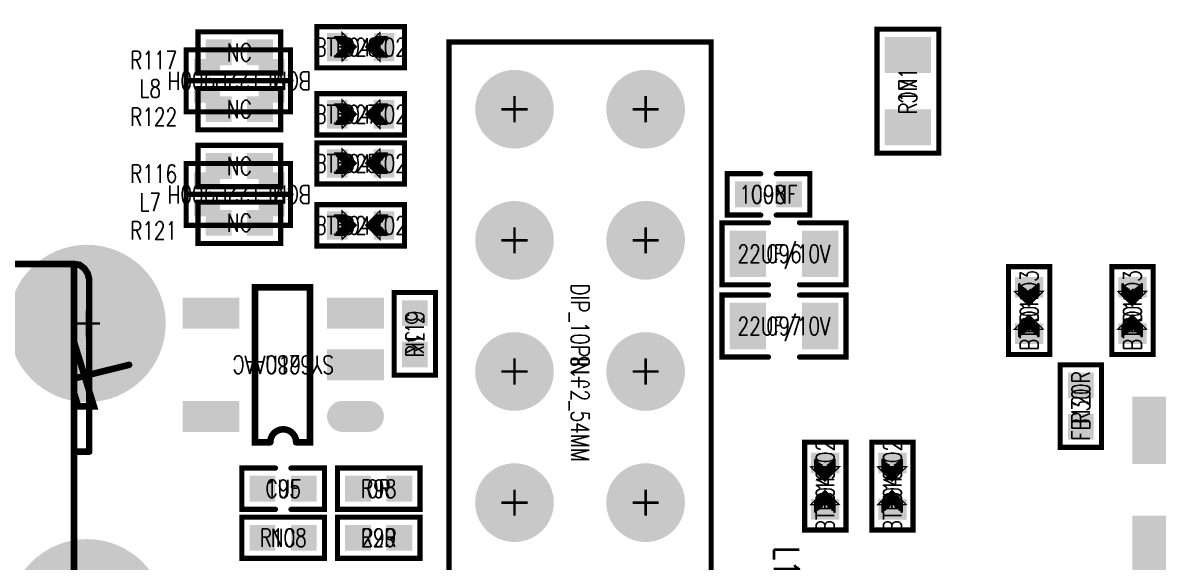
# Model space of a CAD drawing. Extents: x -4 to 157, y -7 to 87.
# Drawn here: x 94.95 to 116.95, y 5.32 to 15.78 of the extents above; entities that cross this region are included whole.
import ezdxf
from ezdxf.enums import TextEntityAlignment as Align

# ---------------------------------------------------------------- set-up
doc = ezdxf.new("R2010")
doc.units = 0
doc.linetypes.add('TRMIDX_0', pattern=[2, 1, 1])
doc.linetypes.add('TRMIDX_1', pattern=[2, 1, 1])
for name, color, linetype in [('ATTRIBUTE_01', 130, 'CONTINUOUS'), ('DRIL_PLTE_THRU_01', 3, 'CONTINUOUS'), ('DRIL_PLTE_THRU_02', 171, 'CONTINUOUS'), ('DRIL_PLTE_THRU_03', 222, 'CONTINUOUS'), ('DRIL_PLTE_THRU_04', 2, 'CONTINUOUS'), ('DRIL_SYMBOL', 254, 'CONTINUOUS'), ('PADS_BOT', 56, 'CONTINUOUS'), ('PADS_INNER', 96, 'CONTINUOUS'), ('PADS_TOP', 96, 'CONTINUOUS'), ('PART_NAME_126', 6, 'CONTINUOUS'), ('PART_TOP_2DLINE_00', 255, 'CONTINUOUS'), ('PART_TOP_2DLINE_126', 255, 'CONTINUOUS'), ('PART_TOP_COPPER_01', 255, 'CONTINUOUS')]:
    doc.layers.add(name, color=color, linetype=linetype)
doc.styles.add('W0$05', font='simplex', dxfattribs={"width": 0.75})
doc.styles.add('W0$1', font='simplex', dxfattribs={"width": 0.75})

# ---------------------------------------------------------------- blocks, each defined once
blk = doc.blocks.new('SMOOTH_0$1')
at = {"const_width": 0.05}
blk.add_lwpolyline([(-0.025, 0, 1), (0.025, 0, 1)], format="xyb", close=True, dxfattribs=at)
blk = doc.blocks.new('PART_BODY_TOP_255')
at = {"layer": 'PART_TOP_2DLINE_126', "const_width": 0.1}
for points in [[(-0.15, 0.4), (-0.8, 0.4), (-0.8, -0.4), (-0.15, -0.4)], [(0.15, -0.4), (0.8, -0.4), (0.8, 0.4), (0.15, 0.4)]]:
    blk.add_lwpolyline(points, dxfattribs=at)
at = {"layer": 'PART_TOP_2DLINE_126'}
for p in [(-0.8, 0.4), (-0.15, 0.4), (0.15, 0.4), (0.8, 0.4), (-0.8, -0.4), (-0.15, -0.4), (0.15, -0.4), (0.8, -0.4)]:
    blk.add_blockref('SMOOTH_0$1', p, dxfattribs=at)
blk = doc.blocks.new('DRIL_HOLE_0')
blk.add_lwpolyline([(0, 0, 1), (0, 0, 1)], format="xyb", close=True)
blk = doc.blocks.new('PAD_0')
blk.add_lwpolyline([(0, 0, 1), (0, 0, 1)], format="xyb", close=True)
blk = doc.blocks.new('PAD_11')
at = {"const_width": 0.5}
blk.add_lwpolyline([(-0.25, 0), (0.25, 0)], dxfattribs=at)
blk = doc.blocks.new('STK_TOP_8')
at = {"layer": 'DRIL_PLTE_THRU_01'}
blk.add_blockref('DRIL_HOLE_0', (0, 0), dxfattribs=at)
at = {"layer": 'DRIL_PLTE_THRU_02'}
blk.add_blockref('DRIL_HOLE_0', (0, 0), dxfattribs=at)
at = {"layer": 'DRIL_PLTE_THRU_03'}
blk.add_blockref('DRIL_HOLE_0', (0, 0), dxfattribs=at)
at = {"layer": 'DRIL_PLTE_THRU_04'}
blk.add_blockref('DRIL_HOLE_0', (0, 0), dxfattribs=at)
at = {"layer": 'PADS_BOT'}
blk.add_blockref('PAD_0', (0, 0), dxfattribs=at)
at = {"layer": 'PADS_INNER'}
blk.add_blockref('PAD_0', (0, 0), dxfattribs=at)
at = {"layer": 'PADS_TOP'}
blk.add_blockref('PAD_11', (0, 0), dxfattribs=at)
blk = doc.blocks.new('SYM_TOP_6')
for name, p in [('PART_BODY_TOP_255', (0, 0)), ('STK_TOP_8', (-0.4, 0)), ('STK_TOP_8', (0.4, 0))]:
    blk.add_blockref(name, p)
blk = doc.blocks.new('PART_TOP_145')
blk.add_blockref('SYM_TOP_6', (0, 0))
at = {"layer": 'ATTRIBUTE_01', "style": 'W0$05', "width": 0.75}
blk.add_text('1UF', height=0.35, dxfattribs=at).set_placement((0, 0), align=Align.MIDDLE_CENTER)
at = {"layer": 'PART_NAME_126', "style": 'W0$05', "width": 0.75}
blk.add_text('C95', height=0.35, dxfattribs=at).set_placement((0, 0), align=Align.MIDDLE_CENTER)
blk = doc.blocks.new('PART_BODY_TOP_258')
at = {"layer": 'PART_TOP_2DLINE_126', "const_width": 0.1}
for points in [[(-0.3, 0.6), (-1.2, 0.6), (-1.2, -0.6), (-0.3, -0.6)], [(0.3, -0.6), (1.2, -0.6), (1.2, 0.6), (0.3, 0.6)]]:
    blk.add_lwpolyline(points, dxfattribs=at)
at = {"layer": 'PART_TOP_2DLINE_126'}
for p in [(-1.2, 0.6), (-0.3, 0.6), (0.3, 0.6), (1.2, 0.6), (-1.2, -0.6), (-0.3, -0.6), (0.3, -0.6), (1.2, -0.6)]:
    blk.add_blockref('SMOOTH_0$1', p, dxfattribs=at)
blk = doc.blocks.new('PAD_14')
at = {"const_width": 0.7}
blk.add_lwpolyline([(-0.45, 0), (0.45, 0)], dxfattribs=at)
blk = doc.blocks.new('STK_TOP_11')
at = {"layer": 'DRIL_PLTE_THRU_01'}
blk.add_blockref('DRIL_HOLE_0', (0, 0), dxfattribs=at)
at = {"layer": 'DRIL_PLTE_THRU_02'}
blk.add_blockref('DRIL_HOLE_0', (0, 0), dxfattribs=at)
at = {"layer": 'DRIL_PLTE_THRU_03'}
blk.add_blockref('DRIL_HOLE_0', (0, 0), dxfattribs=at)
at = {"layer": 'DRIL_PLTE_THRU_04'}
blk.add_blockref('DRIL_HOLE_0', (0, 0), dxfattribs=at)
at = {"layer": 'PADS_BOT'}
blk.add_blockref('PAD_0', (0, 0), dxfattribs=at)
at = {"layer": 'PADS_INNER'}
blk.add_blockref('PAD_0', (0, 0), dxfattribs=at)
at = {"layer": 'PADS_TOP', "rotation": 90}
blk.add_blockref('PAD_14', (0, 0), dxfattribs=at)
blk = doc.blocks.new('SYM_TOP_9')
for name, p in [('STK_TOP_11', (-0.7, 0)), ('STK_TOP_11', (0.7, 0)), ('PART_BODY_TOP_258', (0, 0))]:
    blk.add_blockref(name, p)
blk = doc.blocks.new('PART_TOP_146')
blk.add_blockref('SYM_TOP_9', (0, 0))
at = {"layer": 'ATTRIBUTE_01', "style": 'W0$05', "width": 0.75}
blk.add_text('22UF/10V', height=0.35, dxfattribs=at).set_placement((0, 0), align=Align.MIDDLE_CENTER)
at = {"layer": 'PART_NAME_126', "style": 'W0$05', "width": 0.75}
blk.add_text('C96', height=0.35, dxfattribs=at).set_placement((0, 0), align=Align.MIDDLE_CENTER)
blk = doc.blocks.new('PART_TOP_147')
blk.add_blockref('SYM_TOP_9', (0, 0))
at = {"layer": 'ATTRIBUTE_01', "style": 'W0$05', "width": 0.75}
blk.add_text('22UF/10V', height=0.35, dxfattribs=at).set_placement((0, 0), align=Align.MIDDLE_CENTER)
at = {"layer": 'PART_NAME_126', "style": 'W0$05', "width": 0.75}
blk.add_text('C97', height=0.35, dxfattribs=at).set_placement((0, 0), align=Align.MIDDLE_CENTER)
blk = doc.blocks.new('PART_TOP_148')
blk.add_blockref('SYM_TOP_6', (0, 0))
at = {"layer": 'ATTRIBUTE_01', "style": 'W0$05', "width": 0.75}
blk.add_text('100NF', height=0.35, dxfattribs=at).set_placement((0, 0), align=Align.MIDDLE_CENTER)
at = {"layer": 'PART_NAME_126', "style": 'W0$05', "width": 0.75}
blk.add_text('C98', height=0.35, dxfattribs=at).set_placement((0, 0), align=Align.MIDDLE_CENTER)
blk = doc.blocks.new('SMOOTH_0$0254')
at = {"const_width": 0.0127}
blk.add_lwpolyline([(-0.00635, 0, 1), (0.00635, 0, 1)], format="xyb", close=True, dxfattribs=at)
blk = doc.blocks.new('SMOOTH_0$0508')
at = {"const_width": 0.0254}
blk.add_lwpolyline([(-0.0127, 0, 1), (0.0127, 0, 1)], format="xyb", close=True, dxfattribs=at)
blk = doc.blocks.new('PART_BODY_TOP_264')
at = {"layer": 'PART_TOP_2DLINE_126', "const_width": 0.1}
blk.add_lwpolyline([(0.85, -0.4), (0.85, 0.4), (-0.85, 0.4), (-0.85, -0.4)], close=True, dxfattribs=at)
at = {"layer": 'PART_TOP_COPPER_01', "linetype": 'TRMIDX_0', "const_width": 0.0254}
for points in [[(-0.3556, -0.2667), (-0.08255, 0.00635), (-0.36195, 0.28575), (-0.36195, -0.254), (-0.3556, -0.254)], [(-0.3048, -0.1651), (-0.1397, 0), (-0.31115, 0.17145), (-0.31115, -0.1524), (-0.3048, -0.1524)]]:
    blk.add_lwpolyline(points, close=True, dxfattribs=at)
at = {"layer": 'PART_TOP_COPPER_01', "linetype": 'TRMIDX_1', "const_width": 0.0254}
for points in [[(0.3683, 0.2794), (0.09525, 0.00635), (0.37465, -0.27305), (0.37465, 0.2667), (0.3683, 0.2667)], [(0.3175, 0.1778), (0.1524, 0.0127), (0.32385, -0.15875), (0.32385, 0.1651), (0.3175, 0.1651)]]:
    blk.add_lwpolyline(points, close=True, dxfattribs=at)
at = {"layer": 'PART_TOP_COPPER_01', "linetype": 'TRMIDX_0', "const_width": 0.0508}
for points in [[(-0.3048, 0.1905), (-0.4953, 0.1905)], [(-0.2667, 0.1524), (-0.4572, 0.1524)], [(-0.2413, 0.1143), (-0.4318, 0.1143)], [(-0.2159, 0.0889), (-0.4064, 0.0889)], [(-0.1905, 0.0635), (-0.381, 0.0635)], [(-0.1524, 0.0381), (-0.3429, 0.0381)], [(-0.1397, -0.0127), (-0.3302, -0.0127)], [(-0.127, 0.0127), (-0.3175, 0.0127)], [(-0.3048, -0.1778), (-0.4953, -0.1778)], [(-0.2667, -0.1397), (-0.4572, -0.1397)], [(-0.2286, -0.1016), (-0.4191, -0.1016)], [(-0.2032, -0.0635), (-0.3937, -0.0635)], [(-0.1651, -0.0381), (-0.3556, -0.0381)]]:
    blk.add_lwpolyline(points, dxfattribs=at)
at = {"layer": 'PART_TOP_COPPER_01', "linetype": 'TRMIDX_1', "const_width": 0.0508}
for points in [[(0.1397, 0), (0.3302, 0)], [(0.1524, 0.0254), (0.3429, 0.0254)], [(0.1651, -0.0254), (0.3556, -0.0254)], [(0.1778, 0.0508), (0.3683, 0.0508)], [(0.2159, 0.0762), (0.4064, 0.0762)], [(0.2413, 0.1143), (0.4318, 0.1143)], [(0.2794, 0.1524), (0.4699, 0.1524)], [(0.3175, 0.1905), (0.508, 0.1905)], [(0.2032, -0.0508), (0.3937, -0.0508)], [(0.2286, -0.0762), (0.4191, -0.0762)], [(0.254, -0.1016), (0.4445, -0.1016)], [(0.2794, -0.1397), (0.4699, -0.1397)], [(0.3175, -0.1778), (0.508, -0.1778)]]:
    blk.add_lwpolyline(points, dxfattribs=at)
at = {"layer": 'PART_TOP_2DLINE_126'}
for p in [(-0.85, 0.4), (0.85, 0.4), (-0.85, -0.4), (0.85, -0.4)]:
    blk.add_blockref('SMOOTH_0$1', p, dxfattribs=at)
at = {"layer": 'PART_TOP_COPPER_01'}
for name, p in [('SMOOTH_0$0254', (-0.36195, 0.28575)), ('SMOOTH_0$0254', (0.3683, 0.2794)), ('SMOOTH_0$0254', (0.3683, 0.2667)), ('SMOOTH_0$0254', (0.37465, 0.2667)), ('SMOOTH_0$0508', (-0.4953, 0.1905)), ('SMOOTH_0$0508', (-0.4572, 0.1524)), ('SMOOTH_0$0508', (-0.4318, 0.1143)), ('SMOOTH_0$0508', (-0.4064, 0.0889)), ('SMOOTH_0$0508', (-0.381, 0.0635)), ('SMOOTH_0$0508', (-0.3429, 0.0381)), ('SMOOTH_0$0508', (-0.3302, -0.0127)), ('SMOOTH_0$0508', (-0.3175, 0.0127)), ('SMOOTH_0$0508', (-0.3048, 0.1905)), ('SMOOTH_0$0254', (-0.31115, 0.17145)), ('SMOOTH_0$0508', (-0.2667, 0.1524)), ('SMOOTH_0$0508', (-0.2413, 0.1143)), ('SMOOTH_0$0508', (-0.2159, 0.0889)), ('SMOOTH_0$0508', (-0.1905, 0.0635)), ('SMOOTH_0$0508', (-0.1524, 0.0381)), ('SMOOTH_0$0508', (-0.1397, -0.0127)), ('SMOOTH_0$0508', (-0.127, 0.0127)), ('SMOOTH_0$0254', (-0.1397, 0)), ('SMOOTH_0$0254', (-0.08255, 0.00635)), ('SMOOTH_0$0254', (0.09525, 0.00635)), ('SMOOTH_0$0508', (0.1397, 0)), ('SMOOTH_0$0508', (0.1524, 0.0254)), ('SMOOTH_0$0254', (0.1524, 0.0127)), ('SMOOTH_0$0508', (0.1651, -0.0254)), ('SMOOTH_0$0508', (0.1778, 0.0508)), ('SMOOTH_0$0508', (0.2159, 0.0762)), ('SMOOTH_0$0508', (0.2413, 0.1143)), ('SMOOTH_0$0508', (0.2794, 0.1524)), ('SMOOTH_0$0508', (0.3175, 0.1905)), ('SMOOTH_0$0254', (0.3175, 0.1778)), ('SMOOTH_0$0254', (0.3175, 0.1651)), ('SMOOTH_0$0508', (0.3302, 0)), ('SMOOTH_0$0254', (0.32385, 0.1651)), ('SMOOTH_0$0508', (0.3429, 0.0254)), ('SMOOTH_0$0508', (0.3556, -0.0254)), ('SMOOTH_0$0508', (0.3683, 0.0508)), ('SMOOTH_0$0508', (0.4064, 0.0762)), ('SMOOTH_0$0508', (0.4318, 0.1143)), ('SMOOTH_0$0508', (0.4699, 0.1524)), ('SMOOTH_0$0508', (0.508, 0.1905)), ('SMOOTH_0$0508', (-0.4953, -0.1778)), ('SMOOTH_0$0508', (-0.4572, -0.1397)), ('SMOOTH_0$0508', (-0.4191, -0.1016)), ('SMOOTH_0$0508', (-0.3937, -0.0635)), ('SMOOTH_0$0508', (-0.3556, -0.0381)), ('SMOOTH_0$0508', (-0.3048, -0.1778)), ('SMOOTH_0$0254', (-0.31115, -0.1524)), ('SMOOTH_0$0254', (-0.3048, -0.1524)), ('SMOOTH_0$0254', (-0.3048, -0.1651)), ('SMOOTH_0$0508', (-0.2667, -0.1397)), ('SMOOTH_0$0508', (-0.2286, -0.1016)), ('SMOOTH_0$0508', (-0.2032, -0.0635)), ('SMOOTH_0$0508', (-0.1651, -0.0381)), ('SMOOTH_0$0508', (0.2032, -0.0508)), ('SMOOTH_0$0508', (0.2286, -0.0762)), ('SMOOTH_0$0508', (0.254, -0.1016)), ('SMOOTH_0$0508', (0.2794, -0.1397)), ('SMOOTH_0$0508', (0.3175, -0.1778)), ('SMOOTH_0$0254', (0.32385, -0.15875)), ('SMOOTH_0$0508', (0.3937, -0.0508)), ('SMOOTH_0$0508', (0.4191, -0.0762)), ('SMOOTH_0$0508', (0.4445, -0.1016)), ('SMOOTH_0$0508', (0.4699, -0.1397)), ('SMOOTH_0$0508', (0.508, -0.1778)), ('SMOOTH_0$0254', (-0.36195, -0.254)), ('SMOOTH_0$0254', (-0.3556, -0.254)), ('SMOOTH_0$0254', (-0.3556, -0.2667)), ('SMOOTH_0$0254', (0.37465, -0.27305))]:
    blk.add_blockref(name, p, dxfattribs=at)
blk = doc.blocks.new('PAD_18')
at = {"const_width": 0.4}
blk.add_lwpolyline([(-0.275, 0), (0.275, 0)], dxfattribs=at)
blk = doc.blocks.new('STK_TOP_20')
at = {"layer": 'DRIL_PLTE_THRU_01'}
blk.add_blockref('DRIL_HOLE_0', (0, 0), dxfattribs=at)
at = {"layer": 'DRIL_PLTE_THRU_02'}
blk.add_blockref('DRIL_HOLE_0', (0, 0), dxfattribs=at)
at = {"layer": 'DRIL_PLTE_THRU_03'}
blk.add_blockref('DRIL_HOLE_0', (0, 0), dxfattribs=at)
at = {"layer": 'DRIL_PLTE_THRU_04'}
blk.add_blockref('DRIL_HOLE_0', (0, 0), dxfattribs=at)
at = {"layer": 'PADS_BOT'}
blk.add_blockref('PAD_0', (0, 0), dxfattribs=at)
at = {"layer": 'PADS_INNER'}
blk.add_blockref('PAD_0', (0, 0), dxfattribs=at)
at = {"layer": 'PADS_TOP', "rotation": 90}
blk.add_blockref('PAD_18', (0, 0), dxfattribs=at)
blk = doc.blocks.new('SYM_TOP_15')
for name, p in [('PART_BODY_TOP_264', (0, 0)), ('STK_TOP_20', (-0.45, 0)), ('STK_TOP_20', (0.45, 0))]:
    blk.add_blockref(name, p)
blk = doc.blocks.new('PART_TOP_161')
blk.add_blockref('SYM_TOP_15', (0, 0))
at = {"layer": 'ATTRIBUTE_01', "style": 'W0$05', "width": 0.75}
blk.add_text('BTR04G02', height=0.35, dxfattribs=at).set_placement((0, 0), align=Align.MIDDLE_CENTER)
at = {"layer": 'PART_NAME_126', "style": 'W0$05', "width": 0.75}
blk.add_text('D18', height=0.35, dxfattribs=at).set_placement((0, 0), align=Align.MIDDLE_CENTER)
blk = doc.blocks.new('PART_TOP_162')
blk.add_blockref('SYM_TOP_15', (0, 0))
at = {"layer": 'ATTRIBUTE_01', "style": 'W0$05', "width": 0.75}
blk.add_text('BTR04G02', height=0.35, dxfattribs=at).set_placement((0, 0), align=Align.MIDDLE_CENTER)
at = {"layer": 'PART_NAME_126', "style": 'W0$05', "width": 0.75}
blk.add_text('D19', height=0.35, dxfattribs=at).set_placement((0, 0), align=Align.MIDDLE_CENTER)
blk = doc.blocks.new('PART_TOP_167')
blk.add_blockref('SYM_TOP_15', (0, 0))
at = {"layer": 'ATTRIBUTE_01', "style": 'W0$05', "width": 0.75}
blk.add_text('BTR04G02', height=0.35, dxfattribs=at).set_placement((0, 0), align=Align.MIDDLE_CENTER)
at = {"layer": 'PART_NAME_126', "style": 'W0$05', "width": 0.75}
blk.add_text('D24', height=0.35, dxfattribs=at).set_placement((0, 0), align=Align.MIDDLE_CENTER)
blk = doc.blocks.new('PART_TOP_168')
blk.add_blockref('SYM_TOP_15', (0, 0))
at = {"layer": 'ATTRIBUTE_01', "style": 'W0$05', "width": 0.75}
blk.add_text('BTR04G02', height=0.35, dxfattribs=at).set_placement((0, 0), align=Align.MIDDLE_CENTER)
at = {"layer": 'PART_NAME_126', "style": 'W0$05', "width": 0.75}
blk.add_text('D25', height=0.35, dxfattribs=at).set_placement((0, 0), align=Align.MIDDLE_CENTER)
blk = doc.blocks.new('PART_TOP_169')
blk.add_blockref('SYM_TOP_15', (0, 0))
at = {"layer": 'ATTRIBUTE_01', "style": 'W0$05', "width": 0.75}
blk.add_text('BTR04G02', height=0.35, dxfattribs=at).set_placement((0, 0), align=Align.MIDDLE_CENTER)
at = {"layer": 'PART_NAME_126', "style": 'W0$05', "width": 0.75}
blk.add_text('D26', height=0.35, dxfattribs=at).set_placement((0, 0), align=Align.MIDDLE_CENTER)
blk = doc.blocks.new('PART_TOP_170')
blk.add_blockref('SYM_TOP_15', (0, 0))
at = {"layer": 'ATTRIBUTE_01', "style": 'W0$05', "width": 0.75}
blk.add_text('BTR04G02', height=0.35, dxfattribs=at).set_placement((0, 0), align=Align.MIDDLE_CENTER)
at = {"layer": 'PART_NAME_126', "style": 'W0$05', "width": 0.75}
blk.add_text('D27', height=0.35, dxfattribs=at).set_placement((0, 0), align=Align.MIDDLE_CENTER)
blk = doc.blocks.new('PART_TOP_206')
blk.add_blockref('SYM_TOP_15', (0, 0))
at = {"layer": 'ATTRIBUTE_01', "style": 'W0$05', "width": 0.75}
blk.add_text('BTR04D3', height=0.35, dxfattribs=at).set_placement((0, 0), align=Align.MIDDLE_CENTER)
at = {"layer": 'PART_NAME_126', "style": 'W0$05', "width": 0.75}
blk.add_text('ED16', height=0.35, dxfattribs=at).set_placement((0, 0), align=Align.MIDDLE_CENTER)
blk = doc.blocks.new('PART_TOP_208')
blk.add_blockref('SYM_TOP_15', (0, 0))
at = {"layer": 'ATTRIBUTE_01', "style": 'W0$05', "width": 0.75}
blk.add_text('BTR04D3', height=0.35, dxfattribs=at).set_placement((0, 0), align=Align.MIDDLE_CENTER)
at = {"layer": 'PART_NAME_126', "style": 'W0$05', "width": 0.75}
blk.add_text('ED18', height=0.35, dxfattribs=at).set_placement((0, 0), align=Align.MIDDLE_CENTER)
blk = doc.blocks.new('PART_BODY_TOP_280')
at = {"layer": 'PART_TOP_2DLINE_126', "const_width": 0.1}
blk.add_lwpolyline([(-6.4, -2.54), (6.38, -2.54), (6.38, 2.54), (-6.4, 2.54)], close=True, dxfattribs=at)
at = {"layer": 'PART_TOP_2DLINE_126'}
for p in [(-6.4, 2.54), (-6.4, -2.54)]:
    blk.add_blockref('SMOOTH_0$1', p, dxfattribs=at)
blk = doc.blocks.new('DRIL_SYMBOL_0$8999973333')
at = {"layer": 'DRIL_SYMBOL', "const_width": 0.0508}
for points in [[(0, -0.254), (0, 0.254)], [(-0.254, 0), (0.254, 0)]]:
    blk.add_lwpolyline(points, dxfattribs=at)
blk = doc.blocks.new('DRIL_HOLE_0$8999973333')
at = {"const_width": 0.45}
blk.add_lwpolyline([(-0.225, 0, 1), (0.225, 0, 1)], format="xyb", close=True, dxfattribs=at)
blk.add_blockref('DRIL_SYMBOL_0$8999973333', (0, 0))
blk = doc.blocks.new('PAD_3')
at = {"const_width": 0.575004}
blk.add_lwpolyline([(0, -0.287502, 1), (0, 0.287502, 1)], format="xyb", close=True, dxfattribs=at)
blk = doc.blocks.new('PAD_5')
at = {"const_width": 0.762}
blk.add_lwpolyline([(0, -0.381, 1), (0, 0.381, 1)], format="xyb", close=True, dxfattribs=at)
blk = doc.blocks.new('STK_TOP_5')
at = {"layer": 'DRIL_PLTE_THRU_01'}
blk.add_blockref('DRIL_HOLE_0$8999973333', (0, 0), dxfattribs=at)
at = {"layer": 'DRIL_PLTE_THRU_02'}
blk.add_blockref('DRIL_HOLE_0$8999973333', (0, 0), dxfattribs=at)
at = {"layer": 'DRIL_PLTE_THRU_03'}
blk.add_blockref('DRIL_HOLE_0$8999973333', (0, 0), dxfattribs=at)
at = {"layer": 'DRIL_PLTE_THRU_04'}
blk.add_blockref('DRIL_HOLE_0$8999973333', (0, 0), dxfattribs=at)
at = {"layer": 'PADS_BOT'}
blk.add_blockref('PAD_5', (0, 0), dxfattribs=at)
at = {"layer": 'PADS_INNER'}
blk.add_blockref('PAD_3', (0, 0), dxfattribs=at)
at = {"layer": 'PADS_TOP'}
blk.add_blockref('PAD_5', (0, 0), dxfattribs=at)
blk = doc.blocks.new('SYM_TOP_31')
for name, p in [('PART_BODY_TOP_280', (0, 0)), ('STK_TOP_5', (-5.1, 1.27)), ('STK_TOP_5', (-2.56, 1.27)), ('STK_TOP_5', (-0.02, 1.27)), ('STK_TOP_5', (2.52, 1.27)), ('STK_TOP_5', (-5.1, -1.27)), ('STK_TOP_5', (-2.56, -1.27)), ('STK_TOP_5', (-0.02, -1.27)), ('STK_TOP_5', (2.52, -1.27))]:
    blk.add_blockref(name, p)
blk = doc.blocks.new('PART_TOP_226')
blk.add_blockref('SYM_TOP_31', (0, 0))
at = {"layer": 'ATTRIBUTE_01', "style": 'W0$05', "width": 0.75}
blk.add_text('DIP_10PIN-2_54MM', height=0.35, dxfattribs=at).set_placement((0, 0), align=Align.MIDDLE_CENTER)
at = {"layer": 'PART_NAME_126', "style": 'W0$05', "width": 0.75}
blk.add_text('J18', height=0.35, rotation=180, dxfattribs=at).set_placement((-0.01, 0), align=Align.MIDDLE_CENTER)
blk = doc.blocks.new('PAD_60')
at = {"const_width": 1.3}
blk.add_lwpolyline([(-1, 0), (1, 0)], dxfattribs=at)
blk = doc.blocks.new('STK_TOP_55')
at = {"layer": 'DRIL_PLTE_THRU_01'}
blk.add_blockref('DRIL_HOLE_0', (0, 0), dxfattribs=at)
at = {"layer": 'DRIL_PLTE_THRU_02'}
blk.add_blockref('DRIL_HOLE_0', (0, 0), dxfattribs=at)
at = {"layer": 'DRIL_PLTE_THRU_03'}
blk.add_blockref('DRIL_HOLE_0', (0, 0), dxfattribs=at)
at = {"layer": 'DRIL_PLTE_THRU_04'}
blk.add_blockref('DRIL_HOLE_0', (0, 0), dxfattribs=at)
at = {"layer": 'PADS_BOT'}
blk.add_blockref('PAD_0', (0, 0), dxfattribs=at)
at = {"layer": 'PADS_INNER'}
blk.add_blockref('PAD_0', (0, 0), dxfattribs=at)
at = {"layer": 'PADS_TOP', "rotation": 90}
blk.add_blockref('PAD_60', (0, 0), dxfattribs=at)
blk = doc.blocks.new('SYM_TOP_35')
for p in [(6.8, 3.55), (9.1, 3.55)]:
    blk.add_blockref('STK_TOP_55', p)
blk = doc.blocks.new('PART_TOP_231')
blk.add_blockref('SYM_TOP_35', (0, 0))
blk = doc.blocks.new('PART_BODY_TOP_286')
at = {"layer": 'PART_TOP_2DLINE_126', "const_width": 0.1}
blk.add_lwpolyline([(-0.99, -0.6), (-0.99, 0.6), (1.03, 0.6), (1.03, -0.6)], close=True, dxfattribs=at)
blk.add_lwpolyline([(-1, -0.002), (1, -0.002)], dxfattribs=at)
at = {"layer": 'PART_TOP_2DLINE_126'}
for p in [(-0.99, 0.6), (1.03, 0.6), (-1, -0.002), (1, -0.002), (-0.99, -0.6), (1.03, -0.6)]:
    blk.add_blockref('SMOOTH_0$1', p, dxfattribs=at)
blk = doc.blocks.new('PAD_62')
at = {"const_width": 0.3}
blk.add_lwpolyline([(-0.25, 0), (0.25, 0)], dxfattribs=at)
blk = doc.blocks.new('STK_TOP_57')
at = {"layer": 'DRIL_PLTE_THRU_01'}
blk.add_blockref('DRIL_HOLE_0', (0, 0), dxfattribs=at)
at = {"layer": 'DRIL_PLTE_THRU_02'}
blk.add_blockref('DRIL_HOLE_0', (0, 0), dxfattribs=at)
at = {"layer": 'DRIL_PLTE_THRU_03'}
blk.add_blockref('DRIL_HOLE_0', (0, 0), dxfattribs=at)
at = {"layer": 'DRIL_PLTE_THRU_04'}
blk.add_blockref('DRIL_HOLE_0', (0, 0), dxfattribs=at)
at = {"layer": 'PADS_BOT'}
blk.add_blockref('PAD_0', (0, 0), dxfattribs=at)
at = {"layer": 'PADS_INNER'}
blk.add_blockref('PAD_0', (0, 0), dxfattribs=at)
at = {"layer": 'PADS_TOP'}
blk.add_blockref('PAD_62', (0, 0), dxfattribs=at)
blk = doc.blocks.new('SYM_TOP_37')
for name, p in [('PART_BODY_TOP_286', (0, 0)), ('STK_TOP_57', (-0.625, 0.275)), ('STK_TOP_57', (0.625, 0.275)), ('STK_TOP_57', (-0.625, -0.275)), ('STK_TOP_57', (0.625, -0.275))]:
    blk.add_blockref(name, p)
blk = doc.blocks.new('PART_TOP_244')
blk.add_blockref('SYM_TOP_37', (0, 0))
at = {"layer": 'ATTRIBUTE_01', "style": 'W0$05', "width": 0.75}
blk.add_text('BCMF122P900H', height=0.35, dxfattribs=at).set_placement((0, 0), align=Align.MIDDLE_CENTER)
at = {"layer": 'PART_NAME_126', "style": 'W0$05', "width": 0.75}
blk.add_text('L7', height=0.35, rotation=180, dxfattribs=at).set_placement((1.725, 0.15), align=Align.MIDDLE_CENTER)
blk = doc.blocks.new('PART_TOP_245')
blk.add_blockref('SYM_TOP_37', (0, 0))
at = {"layer": 'ATTRIBUTE_01', "style": 'W0$05', "width": 0.75}
blk.add_text('BCMF122P900H', height=0.35, dxfattribs=at).set_placement((0, 0), align=Align.MIDDLE_CENTER)
at = {"layer": 'PART_NAME_126', "style": 'W0$05', "width": 0.75}
blk.add_text('L8', height=0.35, rotation=180, dxfattribs=at).set_placement((1.725, 0.15), align=Align.MIDDLE_CENTER)
blk = doc.blocks.new('PART_BODY_TOP_272')
at = {"layer": 'PART_TOP_2DLINE_126', "const_width": 0.1}
blk.add_lwpolyline([(-0.8, 0.4), (0.8, 0.4), (0.8, -0.4), (-0.8, -0.4)], close=True, dxfattribs=at)
at = {"layer": 'PART_TOP_2DLINE_126'}
for p in [(-0.8, 0.4), (0.8, 0.4), (-0.8, -0.4), (0.8, -0.4)]:
    blk.add_blockref('SMOOTH_0$1', p, dxfattribs=at)
blk = doc.blocks.new('SYM_TOP_23')
for name, p in [('PART_BODY_TOP_272', (0, 0)), ('STK_TOP_8', (-0.4, 0)), ('STK_TOP_8', (0.4, 0))]:
    blk.add_blockref(name, p)
blk = doc.blocks.new('PART_TOP_276')
blk.add_blockref('SYM_TOP_23', (0, 0))
at = {"layer": 'ATTRIBUTE_01', "style": 'W0$05', "width": 0.75}
blk.add_text('NC', height=0.35, dxfattribs=at).set_placement((0, 0), align=Align.MIDDLE_CENTER)
at = {"layer": 'PART_NAME_126', "style": 'W0$05', "width": 0.75}
blk.add_text('R108', height=0.35, dxfattribs=at).set_placement((0, 0), align=Align.MIDDLE_CENTER)
blk = doc.blocks.new('PART_TOP_285')
blk.add_blockref('SYM_TOP_23', (0, 0))
at = {"layer": 'ATTRIBUTE_01', "style": 'W0$05', "width": 0.75}
blk.add_text('NC', height=0.35, dxfattribs=at).set_placement((0, 0), align=Align.MIDDLE_CENTER)
at = {"layer": 'PART_NAME_126', "style": 'W0$05', "width": 0.75}
blk.add_text('R116', height=0.35, dxfattribs=at).set_placement((-1.660014, -0.15), align=Align.MIDDLE_CENTER)
blk = doc.blocks.new('PART_TOP_286')
blk.add_blockref('SYM_TOP_23', (0, 0))
at = {"layer": 'ATTRIBUTE_01', "style": 'W0$05', "width": 0.75}
blk.add_text('NC', height=0.35, dxfattribs=at).set_placement((0, 0), align=Align.MIDDLE_CENTER)
at = {"layer": 'PART_NAME_126', "style": 'W0$05', "width": 0.75}
blk.add_text('R117', height=0.35, dxfattribs=at).set_placement((-1.660014, -0.15), align=Align.MIDDLE_CENTER)
blk = doc.blocks.new('PART_TOP_288')
blk.add_blockref('SYM_TOP_23', (0, 0))
at = {"layer": 'ATTRIBUTE_01', "style": 'W0$05', "width": 0.75}
blk.add_text('3.3K', height=0.35, dxfattribs=at).set_placement((0, 0), align=Align.MIDDLE_CENTER)
at = {"layer": 'PART_NAME_126', "style": 'W0$05', "width": 0.75}
blk.add_text('R119', height=0.35, rotation=180, dxfattribs=at).set_placement((0, 0), align=Align.MIDDLE_CENTER)
blk = doc.blocks.new('PART_TOP_291')
blk.add_blockref('SYM_TOP_23', (0, 0))
at = {"layer": 'ATTRIBUTE_01', "style": 'W0$05', "width": 0.75}
blk.add_text('NC', height=0.35, dxfattribs=at).set_placement((0, 0), align=Align.MIDDLE_CENTER)
at = {"layer": 'PART_NAME_126', "style": 'W0$05', "width": 0.75}
blk.add_text('R121', height=0.35, dxfattribs=at).set_placement((-1.660014, -0.15), align=Align.MIDDLE_CENTER)
blk = doc.blocks.new('PART_TOP_292')
blk.add_blockref('SYM_TOP_23', (0, 0))
at = {"layer": 'ATTRIBUTE_01', "style": 'W0$05', "width": 0.75}
blk.add_text('NC', height=0.35, dxfattribs=at).set_placement((0, 0), align=Align.MIDDLE_CENTER)
at = {"layer": 'PART_NAME_126', "style": 'W0$05', "width": 0.75}
blk.add_text('R122', height=0.35, dxfattribs=at).set_placement((-1.660014, -0.15), align=Align.MIDDLE_CENTER)
blk = doc.blocks.new('PART_BODY_TOP_271')
at = {"layer": 'PART_TOP_2DLINE_126', "const_width": 0.1}
blk.add_lwpolyline([(-1.2, 0.6), (1.2, 0.6), (1.2, -0.6), (-1.2, -0.6)], close=True, dxfattribs=at)
at = {"layer": 'PART_TOP_2DLINE_126'}
for p in [(-1.2, 0.6), (1.2, 0.6), (-1.2, -0.6), (1.2, -0.6)]:
    blk.add_blockref('SMOOTH_0$1', p, dxfattribs=at)
blk = doc.blocks.new('SYM_TOP_22')
for name, p in [('STK_TOP_11', (-0.7, 0)), ('STK_TOP_11', (0.7, 0)), ('PART_BODY_TOP_271', (0, 0))]:
    blk.add_blockref(name, p)
blk = doc.blocks.new('PART_TOP_336')
blk.add_blockref('SYM_TOP_22', (0, 0))
at = {"layer": 'ATTRIBUTE_01', "style": 'W0$05', "width": 0.75}
blk.add_text('NC', height=0.35, dxfattribs=at).set_placement((0, 0), align=Align.MIDDLE_CENTER)
at = {"layer": 'PART_NAME_126', "style": 'W0$05', "width": 0.75}
blk.add_text('R171', height=0.35, rotation=180, dxfattribs=at).set_placement((0, 0), align=Align.MIDDLE_CENTER)
blk = doc.blocks.new('PART_TOP_377')
blk.add_blockref('SYM_TOP_23', (0, 0))
at = {"layer": 'ATTRIBUTE_01', "style": 'W0$05', "width": 0.75}
blk.add_text('FB120R', height=0.35, dxfattribs=at).set_placement((0, 0), align=Align.MIDDLE_CENTER)
at = {"layer": 'PART_NAME_126', "style": 'W0$05', "width": 0.75}
blk.add_text('R30', height=0.35, dxfattribs=at).set_placement((0, 0), align=Align.MIDDLE_CENTER)
blk = doc.blocks.new('PART_TOP_449')
blk.add_blockref('SYM_TOP_23', (0, 0))
at = {"layer": 'ATTRIBUTE_01', "style": 'W0$05', "width": 0.75}
blk.add_text('0R', height=0.35, dxfattribs=at).set_placement((0, 0), align=Align.MIDDLE_CENTER)
at = {"layer": 'PART_NAME_126', "style": 'W0$05', "width": 0.75}
blk.add_text('R98', height=0.35, dxfattribs=at).set_placement((0, 0), align=Align.MIDDLE_CENTER)
blk = doc.blocks.new('PART_TOP_450')
blk.add_blockref('SYM_TOP_23', (0, 0))
at = {"layer": 'ATTRIBUTE_01', "style": 'W0$05', "width": 0.75}
blk.add_text('22R', height=0.35, dxfattribs=at).set_placement((0, 0), align=Align.MIDDLE_CENTER)
at = {"layer": 'PART_NAME_126', "style": 'W0$05', "width": 0.75}
blk.add_text('R99', height=0.35, dxfattribs=at).set_placement((0, 0), align=Align.MIDDLE_CENTER)
blk = doc.blocks.new('SMOOTH_0$127')
at = {"const_width": 0.0635}
blk.add_lwpolyline([(-0.03175, 0, 1), (0.03175, 0, 1)], format="xyb", close=True, dxfattribs=at)
blk = doc.blocks.new('PART_BODY_TOP_302')
at = {"layer": 'PART_TOP_2DLINE_00', "const_width": 0.127}
blk.add_lwpolyline([(-0.25, 1.5, 1), (0.25, 1.5), (0.547, 1.5), (0.547, -1.5), (-0.521, -1.5), (-0.521, 1.5)], format="xyb", close=True, dxfattribs=at)
at = {"layer": 'PART_TOP_2DLINE_00'}
for p in [(-0.521, 1.5), (-0.25, 1.5), (0.25, 1.5), (0.547, 1.5), (-0.521, -1.5), (0.547, -1.5)]:
    blk.add_blockref('SMOOTH_0$127', p, dxfattribs=at)
blk = doc.blocks.new('PAD_81')
at = {"const_width": 0.3}
blk.add_lwpolyline([(-0.25, -0.15), (0.25, -0.15, 1), (0.25, 0.15), (-0.25, 0.15, 1)], format="xyb", close=True, dxfattribs=at)
blk = doc.blocks.new('STK_TOP_79')
at = {"layer": 'DRIL_PLTE_THRU_01'}
blk.add_blockref('DRIL_HOLE_0', (0, 0), dxfattribs=at)
at = {"layer": 'DRIL_PLTE_THRU_02'}
blk.add_blockref('DRIL_HOLE_0', (0, 0), dxfattribs=at)
at = {"layer": 'DRIL_PLTE_THRU_03'}
blk.add_blockref('DRIL_HOLE_0', (0, 0), dxfattribs=at)
at = {"layer": 'DRIL_PLTE_THRU_04'}
blk.add_blockref('DRIL_HOLE_0', (0, 0), dxfattribs=at)
at = {"layer": 'PADS_BOT'}
blk.add_blockref('PAD_0', (0, 0), dxfattribs=at)
at = {"layer": 'PADS_INNER'}
blk.add_blockref('PAD_0', (0, 0), dxfattribs=at)
at = {"layer": 'PADS_TOP'}
blk.add_blockref('PAD_81', (0, 0), dxfattribs=at)
blk = doc.blocks.new('PAD_82')
at = {"const_width": 0.6}
blk.add_lwpolyline([(-0.55, 0), (0.55, 0)], dxfattribs=at)
blk = doc.blocks.new('STK_TOP_80')
at = {"layer": 'DRIL_PLTE_THRU_01'}
blk.add_blockref('DRIL_HOLE_0', (0, 0), dxfattribs=at)
at = {"layer": 'DRIL_PLTE_THRU_02'}
blk.add_blockref('DRIL_HOLE_0', (0, 0), dxfattribs=at)
at = {"layer": 'DRIL_PLTE_THRU_03'}
blk.add_blockref('DRIL_HOLE_0', (0, 0), dxfattribs=at)
at = {"layer": 'DRIL_PLTE_THRU_04'}
blk.add_blockref('DRIL_HOLE_0', (0, 0), dxfattribs=at)
at = {"layer": 'PADS_BOT'}
blk.add_blockref('PAD_0', (0, 0), dxfattribs=at)
at = {"layer": 'PADS_INNER'}
blk.add_blockref('PAD_0', (0, 0), dxfattribs=at)
at = {"layer": 'PADS_TOP'}
blk.add_blockref('PAD_82', (0, 0), dxfattribs=at)
blk = doc.blocks.new('SYM_TOP_53')
for name, p in [('PART_BODY_TOP_302', (0, 0)), ('STK_TOP_79', (-1.4, 1)), ('STK_TOP_80', (1.4, 1)), ('STK_TOP_80', (-1.4, 0)), ('STK_TOP_80', (-1.4, -1)), ('STK_TOP_80', (1.4, -1))]:
    blk.add_blockref(name, p)
blk = doc.blocks.new('PART_TOP_472')
blk.add_blockref('SYM_TOP_53', (0, 0))
at = {"layer": 'ATTRIBUTE_01', "style": 'W0$05', "width": 0.75}
blk.add_text('SY6280AAC', height=0.35, dxfattribs=at).set_placement((0, 0), align=Align.MIDDLE_CENTER)
at = {"layer": 'PART_NAME_126', "style": 'W0$05', "width": 0.75}
blk.add_text('U19', height=0.35, rotation=180, dxfattribs=at).set_placement((0, 0), align=Align.MIDDLE_CENTER)
blk = doc.blocks.new('PART_BODY_TOP_324')
at = {"layer": 'PART_TOP_2DLINE_126', "const_width": 0.127}
for points in [[(6.854, -6.447), (6.854, -4.553)], [(0.693, -6.447), (4.634, -6.447)], [(3.218, -6.742), (6.559, -6.742), (6.671, -6.712), (6.763, -6.651), (6.834, -6.559), (6.854, -6.447)], [(6.518, -6.447), (3.218, -6.447), (3.218, -6.742)], [(4.094, -6.529), (4.359, -6.447)], [(5.347, -6.447), (4.094, -6.834), (4.094, -6.529)], [(4.634, -6.447), (6.854, -6.447)], [(4.634, -6.447), (4.899, -7.516)], [(6.376, -6.447), (6.518, -6.447)], [(6.518, -6.447), (6.529, -6.447)]]:
    blk.add_lwpolyline(points, dxfattribs=at)
at = {"layer": 'PART_TOP_2DLINE_126'}
for p in [(3.218, -6.447), (4.094, -6.529), (4.094, -6.529), (4.359, -6.447), (4.634, -6.447), (4.634, -6.447), (4.634, -6.447), (5.347, -6.447), (6.376, -6.447), (6.518, -6.447), (6.518, -6.447), (6.518, -6.447), (6.529, -6.447), (6.763, -6.651), (6.834, -6.559), (6.854, -6.447), (6.854, -6.447), (6.854, -6.447), (3.218, -6.742), (3.218, -6.742), (4.094, -6.834), (6.559, -6.742), (6.671, -6.712), (4.899, -7.516)]:
    blk.add_blockref('SMOOTH_0$127', p, dxfattribs=at)
blk = doc.blocks.new('DRIL_SYMBOL_2$286')
at = {"layer": 'DRIL_SYMBOL', "const_width": 0.0508}
for points in [[(0, -0.254), (0, 0.254)], [(-0.254, 0), (0.254, 0)]]:
    blk.add_lwpolyline(points, dxfattribs=at)
blk = doc.blocks.new('DRIL_HOLE_2$286')
at = {"const_width": 1.143}
blk.add_lwpolyline([(-0.5715, 0, 1), (0.5715, 0, 1)], format="xyb", close=True, dxfattribs=at)
blk.add_blockref('DRIL_SYMBOL_2$286', (0, 0))
blk = doc.blocks.new('PAD_109')
at = {"const_width": 1.25}
blk.add_lwpolyline([(0, -0.625, 1), (0, 0.625, 1)], format="xyb", close=True, dxfattribs=at)
blk = doc.blocks.new('PAD_110')
at = {"const_width": 1.524}
blk.add_lwpolyline([(0, -0.762, 1), (0, 0.762, 1)], format="xyb", close=True, dxfattribs=at)
blk = doc.blocks.new('STK_TOP_110')
at = {"layer": 'DRIL_PLTE_THRU_01'}
blk.add_blockref('DRIL_HOLE_2$286', (0, 0), dxfattribs=at)
at = {"layer": 'DRIL_PLTE_THRU_02'}
blk.add_blockref('DRIL_HOLE_2$286', (0, 0), dxfattribs=at)
at = {"layer": 'DRIL_PLTE_THRU_03'}
blk.add_blockref('DRIL_HOLE_2$286', (0, 0), dxfattribs=at)
at = {"layer": 'DRIL_PLTE_THRU_04'}
blk.add_blockref('DRIL_HOLE_2$286', (0, 0), dxfattribs=at)
at = {"layer": 'PADS_BOT'}
blk.add_blockref('PAD_110', (0, 0), dxfattribs=at)
at = {"layer": 'PADS_INNER'}
blk.add_blockref('PAD_109', (0, 0), dxfattribs=at)
at = {"layer": 'PADS_TOP'}
blk.add_blockref('PAD_110', (0, 0), dxfattribs=at)
blk = doc.blocks.new('SYM_TOP_75')
for name, p in [('PART_BODY_TOP_324', (0, 0)), ('STK_TOP_110', (0, -6.7)), ('STK_TOP_110', (5.7, -6.7))]:
    blk.add_blockref(name, p)
blk = doc.blocks.new('PART_TOP_544')
blk.add_blockref('SYM_TOP_75', (0, 0))
blk = doc.blocks.new('PART_TOP_546')
blk.add_blockref('SYM_TOP_37', (0, 0))
at = {"layer": 'PART_NAME_126', "style": 'W0$1', "width": 0.75}
blk.add_text('L15', height=0.49, dxfattribs=at).set_placement((-2.08, -0.147))

msp = doc.modelspace()

# ---------------------------------------------------------------- block references
for name, p in [('PART_TOP_286', (99.15, 15.2)), ('PART_TOP_169', (101.5, 15.3)), ('PART_TOP_292', (99.15, 14.1)), ('PART_TOP_170', (101.5, 14)), ('PART_TOP_285', (99.15, 13)), ('PART_TOP_168', (101.5, 13.05)), ('PART_TOP_148', (109.4, 12.45)), ('PART_TOP_291', (99.15, 11.9)), ('PART_TOP_167', (101.5, 11.85)), ('PART_TOP_146', (109.7, 11.3)), ('PART_TOP_147', (109.7, 9.9)), ('PART_TOP_145', (100, 6.75)), ('PART_TOP_449', (101.85, 6.75)), ('PART_TOP_276', (100, 5.8)), ('PART_TOP_450', (101.85, 5.8))]:
    msp.add_blockref(name, p)
for name, p, rotation in [('PART_TOP_336', (112.1, 14.45), 270), ('PART_TOP_226', (105.75, 9), 270), ('PART_TOP_245', (99.15, 14.65), 180), ('PART_TOP_244', (99.15, 12.45), 180), ('PART_TOP_544', (89.5, 4.25), 90), ('PART_TOP_208', (114.45, 10.2), 90), ('PART_TOP_206', (116.45, 10.2), 90), ('PART_TOP_472', (100, 9.15), 180), ('PART_TOP_288', (102.55, 9.75), 270), ('PART_TOP_377', (115.45, 8.35), 90), ('PART_TOP_231', (121, -1.22), 90), ('PART_TOP_162', (110.5, 6.8), 90), ('PART_TOP_161', (111.8, 6.8), 90), ('PART_TOP_546', (109.65, 3.55), 270)]:
    msp.add_blockref(name, p, dxfattribs=dict(rotation=rotation))

doc.saveas('drawing.dxf')
